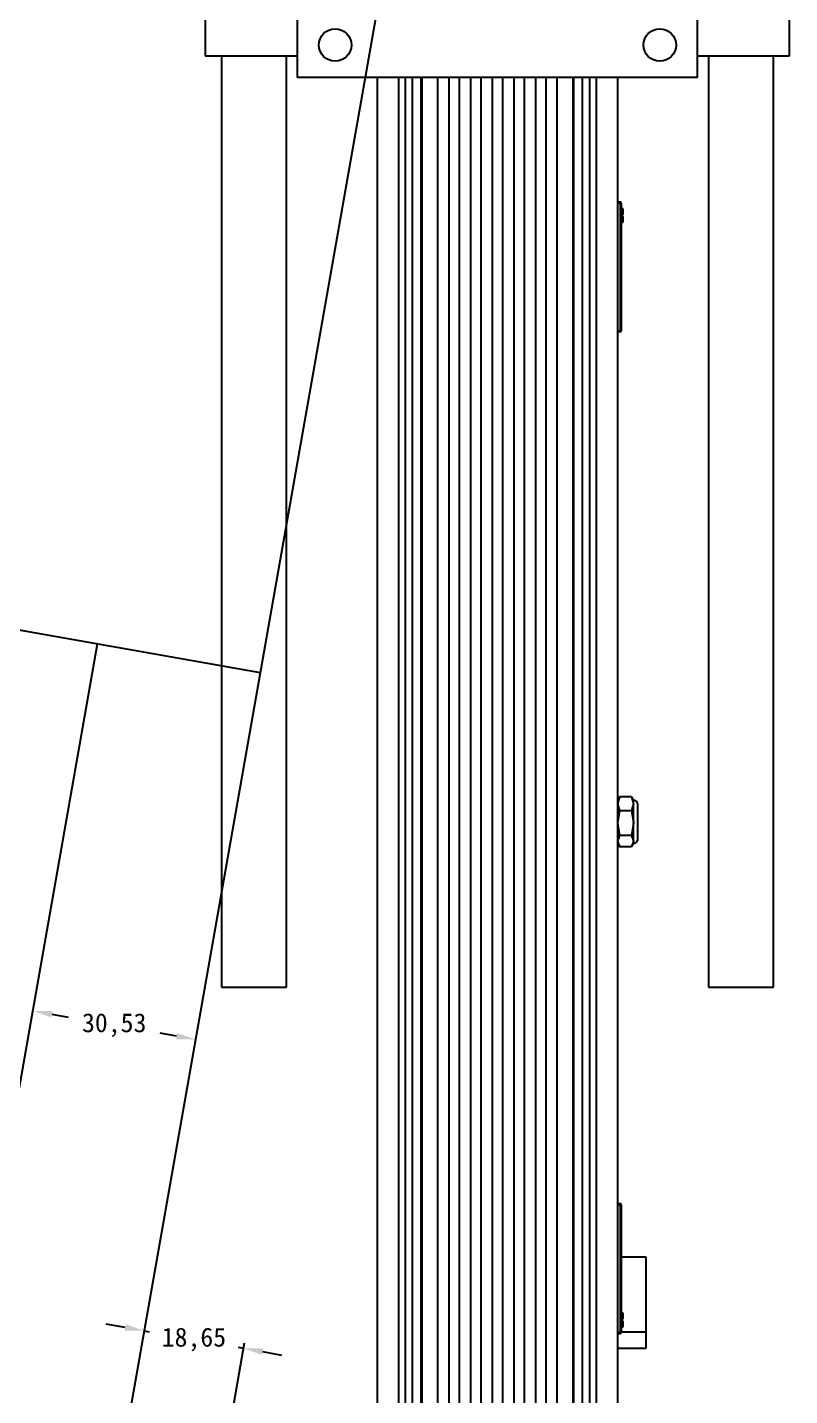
# Model space of a CAD drawing. Header units: millimetres. Extents: x 15 to 2378, y 5 to 1787.
# Drawn here: x 2228.2 to 2369.1, y 1185.3 to 1438 of the extents above; entities that cross this region are included whole.
import ezdxf

# ---------------------------------------------------------------- set-up
doc = ezdxf.new("R2010")
doc.units = ezdxf.units.MM
doc.header["$PDSIZE"] = -1
doc.dimstyles.new('ISO-25', dxfattribs={"dimtxt": 2.5, "dimasz": 2.5, "dimexe": 1.25, "dimexo": 0.625, "dimtad": 1, "dimtxsty": 'Standard', "dimcen": 2.5, "dimadec": 0, "dimazin": 0, "dimtfac": 1, "dimtmove": 0, "dimatfit": 3, "dimfxl": 1, "dimarcsym": 0})

# ---------------------------------------------------------------- blocks, each defined once
blk = doc.blocks.new('*D5')
at = {"color": 0, "lineweight": -2, "transparency": 16777216}
for p, q in [((2246.34, 1197.88), (2242.84, 1198.5)), ((2249.85, 1197.26), (2250.79, 1197.1)), ((2263.34, 1166.42), (2268.38, 1195.01)), ((2268.21, 1194.02), (2267.26, 1194.19)), ((2271.71, 1193.41), (2275.21, 1192.79))]:
    blk.add_line(p, q, dxfattribs=at)
at = {"color": 0, "transparency": 16777216}
for points in [[(2246.45, 1198.46), (2246.24, 1197.3), (2249.85, 1197.26)], [(2271.81, 1193.99), (2271.61, 1192.82), (2268.21, 1194.02)]]:
    blk.add_solid(points, dxfattribs=at)
at = {"layer": 'Defpoints', "color": 0, "transparency": 16777216}
for p in [(2249.85, 1197.26), (2268.21, 1194.02), (2263.17, 1165.44)]:
    blk.add_point(p, dxfattribs=at)
at = {"color": 0, "transparency": 16777216, "insert": (2259.03, 1195.64), "char_height": 3.5, "attachment_point": 5}
blk.add_mtext('18,65', dxfattribs=at)
blk = doc.blocks.new('*D8')
at = {"color": 0, "lineweight": -2, "transparency": 16777216}
for p, q in [((2232.77, 1255.74), (2235.77, 1255.21)), ((2255.83, 1251.68), (2252.82, 1252.21))]:
    blk.add_line(p, q, dxfattribs=at)
at = {"color": 0, "transparency": 16777216}
for points in [[(2232.87, 1256.33), (2232.66, 1255.16), (2229.26, 1256.36)], [(2255.93, 1252.26), (2255.73, 1251.09), (2259.33, 1251.06)]]:
    blk.add_solid(points, dxfattribs=at)
at = {"layer": 'Defpoints', "color": 0, "transparency": 16777216}
for p in [(2229.26, 1256.36), (2259.33, 1251.06), (2259.33, 1251.06)]:
    blk.add_point(p, dxfattribs=at)
at = {"color": 0, "transparency": 16777216, "insert": (2244.3, 1253.71), "char_height": 3.5, "attachment_point": 5}
blk.add_mtext('30,53', dxfattribs=at)

msp = doc.modelspace()

# ---------------------------------------------------------------- linework, layer by layer
at = {"color": 1}
for p, q in [((2315.132, 1567.523), (2239.669, 1139.552)), ((2159.48, 1338.573), (2271.286, 1318.859)), ((2220.772, 1208.199), (2241.22, 1324.161))]:
    msp.add_line(p, q, dxfattribs=at)
at = {"color": 7, "linetype": 'Continuous', "lineweight": 25}
for p, q in [((2261.132, 1440.758), (2261.132, 1432.758)), ((2278.132, 1440.758), (2278.132, 1428.758)), ((2352.132, 1428.758), (2352.132, 1440.758)), ((2369.132, 1432.758), (2369.132, 1440.758)), ((2261.132, 1432.758), (2270.132, 1432.758)), ((2264.132, 1432.758), (2264.132, 1260.758)), ((2270.132, 1432.758), (2278.132, 1432.758)), ((2276.132, 1260.758), (2276.132, 1432.758)), ((2352.132, 1432.758), (2360.132, 1432.758)), ((2354.132, 1432.758), (2354.132, 1260.758)), ((2360.132, 1432.758), (2369.132, 1432.758)), ((2366.132, 1260.758), (2366.132, 1432.758)), ((2352.132, 1428.758), (2278.132, 1428.758)), ((2292.882, 1428.758), (2292.882, 1153.758)), ((2296.882, 1153.758), (2296.882, 1428.758)), ((2298.132, 1153.758), (2298.132, 1428.758)), ((2299.454, 1153.758), (2299.454, 1428.758)), ((2300.989, 1428.758), (2300.989, 1153.758)), ((2301.132, 1428.758), (2301.132, 1153.758)), ((2304.132, 1153.758), (2304.132, 1428.758)), ((2306.132, 1428.758), (2306.132, 1153.758)), ((2308.132, 1153.758), (2308.132, 1428.758)), ((2310.132, 1428.758), (2310.132, 1153.758)), ((2312.132, 1153.758), (2312.132, 1428.758)), ((2314.132, 1428.758), (2314.132, 1153.758)), ((2316.132, 1153.758), (2316.132, 1428.758)), ((2318.132, 1428.758), (2318.132, 1153.758)), ((2320.132, 1153.758), (2320.132, 1428.758)), ((2322.132, 1428.758), (2322.132, 1153.758)), ((2324.132, 1153.758), (2324.132, 1428.758)), ((2326.132, 1428.758), (2326.132, 1153.758)), ((2329.132, 1153.758), (2329.132, 1428.758)), ((2329.275, 1153.758), (2329.275, 1428.758)), ((2330.81, 1428.758), (2330.81, 1153.758)), ((2332.132, 1428.758), (2332.132, 1153.758)), ((2333.382, 1428.758), (2333.382, 1153.758)), ((2337.382, 1153.758), (2337.382, 1428.758)), ((2337.782, 1405.758), (2337.382, 1405.758)), ((2337.782, 1405.558), (2337.382, 1405.558)), ((2337.782, 1405.558), (2337.782, 1405.758)), ((2337.782, 1405.558), (2337.782, 1381.958)), ((2337.782, 1405.558), (2337.982, 1405.558)), ((2337.982, 1405.558), (2337.982, 1381.958)), ((2338.382, 1404.508), (2337.982, 1404.508)), ((2337.982, 1403.458), (2338.382, 1403.458)), ((2338.382, 1403.058), (2337.982, 1403.058)), ((2338.382, 1403.458), (2338.382, 1404.508)), ((2338.382, 1402.008), (2338.382, 1403.058)), ((2337.982, 1402.008), (2338.382, 1402.008)), ((2337.382, 1381.958), (2337.782, 1381.958)), ((2337.782, 1381.758), (2337.382, 1381.758)), ((2337.782, 1381.958), (2337.982, 1381.958)), ((2337.782, 1381.758), (2337.782, 1381.958)), ((2337.735, 1295.87), (2337.382, 1295.258)), ((2337.382, 1294.607), (2337.739, 1295.87)), ((2337.739, 1293.344), (2337.382, 1294.607)), ((2337.739, 1295.87), (2337.696, 1295.743)), ((2339.931, 1295.87), (2337.739, 1295.87)), ((2339.931, 1295.87), (2340.289, 1294.607)), ((2339.975, 1295.743), (2339.931, 1295.87)), ((2340.289, 1294.607), (2339.931, 1293.344)), ((2340.289, 1295.258), (2339.936, 1295.87)), ((2340.289, 1294.607), (2340.289, 1295.258)), ((2340.289, 1291.258), (2340.289, 1294.607)), ((2341.049, 1291.258), (2341.049, 1294.592)), ((2337.382, 1291.038), (2337.739, 1293.344)), ((2337.739, 1293.344), (2339.931, 1293.344)), ((2339.931, 1293.344), (2340.285, 1291.258)), ((2337.739, 1288.732), (2337.382, 1291.038)), ((2340.289, 1291.038), (2339.931, 1288.732)), ((2340.285, 1291.258), (2340.289, 1291.038)), ((2340.289, 1287.689), (2340.289, 1291.038)), ((2341.049, 1287.925), (2341.049, 1291.258)), ((2337.382, 1287.689), (2337.739, 1288.732)), ((2337.739, 1286.647), (2337.382, 1287.689)), ((2337.382, 1287.258), (2337.735, 1286.647)), ((2339.931, 1288.732), (2337.739, 1288.732)), ((2339.931, 1286.647), (2337.739, 1286.647)), ((2339.931, 1288.732), (2340.289, 1287.689)), ((2340.289, 1287.689), (2339.931, 1286.647)), ((2339.936, 1286.647), (2340.289, 1287.258)), ((2340.289, 1287.258), (2340.289, 1287.689)), ((2264.132, 1260.758), (2276.132, 1260.758)), ((2354.132, 1260.758), (2366.132, 1260.758)), ((2337.382, 1220.758), (2337.782, 1220.758)), ((2337.782, 1220.558), (2337.782, 1220.758)), ((2337.382, 1220.558), (2337.782, 1220.558)), ((2337.782, 1220.558), (2337.982, 1220.558)), ((2337.782, 1220.558), (2337.782, 1196.958)), ((2337.982, 1220.558), (2337.982, 1196.958)), ((2342.632, 1210.858), (2337.982, 1210.858)), ((2342.632, 1197.031), (2342.632, 1210.858)), ((2338.382, 1200.508), (2337.982, 1200.508)), ((2338.382, 1199.458), (2338.382, 1200.508)), ((2337.982, 1199.458), (2338.382, 1199.458)), ((2338.382, 1199.058), (2337.982, 1199.058)), ((2337.982, 1198.008), (2338.382, 1198.008)), ((2338.382, 1198.008), (2338.382, 1199.058)), ((2337.782, 1196.958), (2337.382, 1196.958)), ((2337.382, 1196.758), (2337.782, 1196.758)), ((2337.982, 1196.958), (2337.782, 1196.958)), ((2337.782, 1196.758), (2337.782, 1196.958)), ((2342.632, 1197.031), (2337.982, 1197.031)), ((2342.632, 1194.058), (2342.632, 1197.031)), ((2337.382, 1194.058), (2342.632, 1194.058))]:
    msp.add_line(p, q, dxfattribs=at)
for centre in [(2285.132, 1434.758), (2345.132, 1434.758)]:
    msp.add_circle(centre, 3, dxfattribs=at)
for centre, radius, start, end in [((2337.782, 1405.558), 0.2, 0, 90), ((2337.782, 1381.958), 0.2, 270, 0), ((2340.289, 1294.492), 0.767, 7.49472, 90), ((2340.289, 1288.025), 0.767, 270, 352.50528), ((2337.782, 1220.558), 0.2, 0, 90), ((2337.782, 1196.958), 0.2, 270, 0)]:
    msp.add_arc(centre, radius, start, end, dxfattribs=at)

# ---------------------------------------------------------------- dimensions: what is measured, and where the dimension line sits
at = {"color": 1}
for base, p1, p2, angle, picture, middle in [((2259.331, 1251.061), (2229.265, 1256.362), (2259.331, 1251.061), 170, '*D8', (2244.298, 1253.712)), ((2268.208, 1194.025), (2249.845, 1197.263), (2263.168, 1165.438), 350, '*D5', (2259.027, 1195.644))]:
    dim = msp.add_linear_dim(base=base, p1=p1, p2=p2, angle=angle, dimstyle='ISO-25', override={"dimtxt": 3.5, "dimasz": 3.556, "dimexe": 1, "dimexo": 1, "dimgap": 1.524, "dimtih": 1, "dimtoh": 1, "dimzin": 1, "dimadec": 2, "dimtzin": 1}, dxfattribs=at)
    dim.commit()
    dim.dimension.update_dxf_attribs({"geometry": picture, "text_midpoint": middle})

doc.saveas('drawing.dxf')
